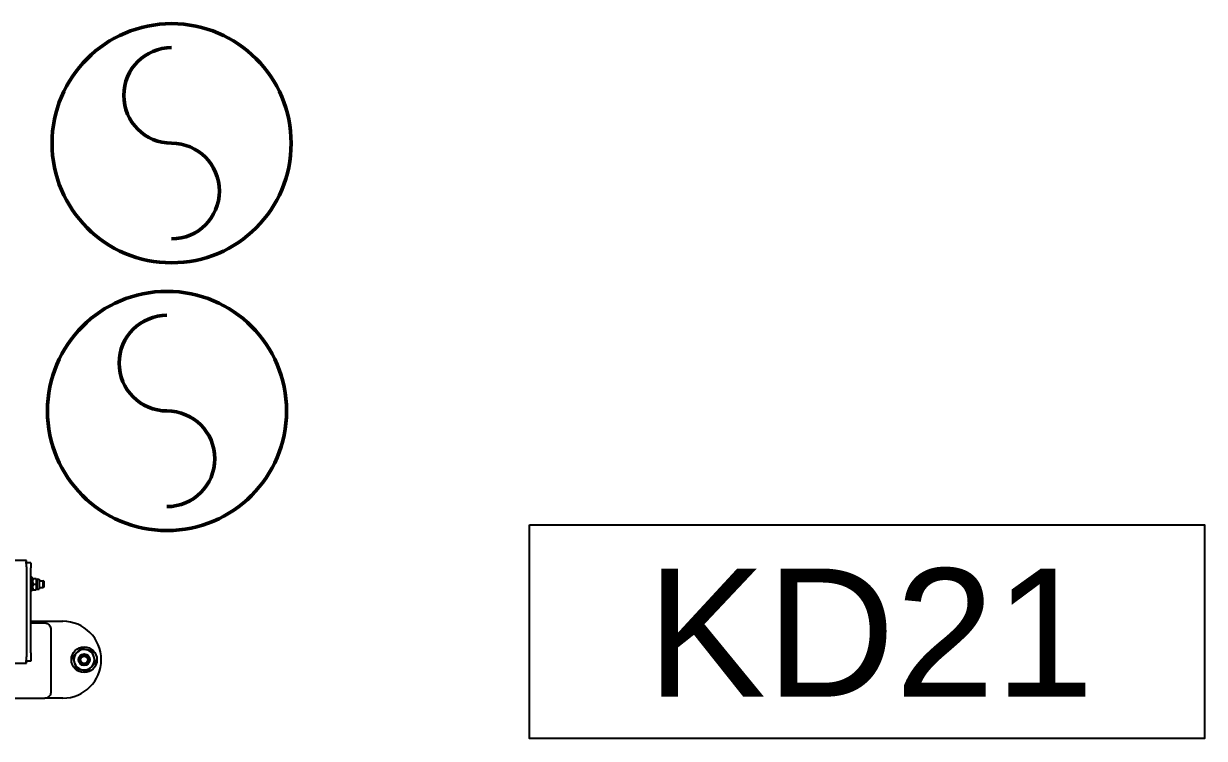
# Model space of a CAD drawing. Extents: x -3873 to 164127, y 7129 to 96529.
# Drawn here: x 55110 to 56493, y 46683 to 47520 of the extents above; entities that cross this region are included whole.
import ezdxf
from ezdxf.enums import TextEntityAlignment as Align

# ---------------------------------------------------------------- set-up
doc = ezdxf.new("R2010")
doc.units = 0
for name, color, linetype in [('CONSUMPTION', 1, 'CONTINUOUS'), ('KROMEKA', 1, 'CONTINUOUS'), ('MC_1_2_025', 2, 'CONTINUOUS')]:
    doc.layers.add(name, color=color, linetype=linetype)
doc.layers.add('LAYOUT Kromeka', color=1, linetype='CONTINUOUS', lineweight=5)
doc.layers.add('Sketch Geometry (ISO)', color=7, linetype='CONTINUOUS', lineweight=25)
doc.layers.get('CONSUMPTION').off()
doc.styles.add('015_100', font='arial.ttf', dxfattribs={"height": 150})

# ---------------------------------------------------------------- blocks, each defined once
blk = doc.blocks.new('Motor')
at = {"layer": 'Sketch Geometry (ISO)', "color": 1, "lineweight": 50, "true_color": 0xff0000}
blk.add_circle((0, 0), 2, dxfattribs=at)
for centre, start, end in [((0.8, 0), 0, 180), ((-0.8, 0), 180, 0)]:
    blk.add_arc(centre, 0.8, start, end, dxfattribs=at)
blk = doc.blocks.new('KD21-ara_yolma-64')
at = {"layer": 'KROMEKA', "color": 0}
for p, q in [((142, 1490), (142, -760)), ((262, -760), (262, 1490)), ((101, -597.9), (101, -781.4)), ((142, -760), (143.2, -760)), ((145.3, -760), (143.2, -760)), ((144.5, -765), (144.5, -760)), ((145.3, -760), (149.4, -760)), ((254.6, -760), (149.4, -760)), ((254.6, -760), (258.7, -760)), ((258.7, -760), (260.8, -760)), ((259.5, -765), (259.5, -760)), ((260.8, -760), (262, -760)), ((154, -765), (144.5, -765)), ((154, -765), (253.5, -765)), ((189, -765), (189, -781.4)), ((191, -765), (191, -802.4)), ((226.5, -766.6), (226.5, -765)), ((226.5, -766.6), (242.5, -766.6)), ((228.7, -766.6), (228, -767)), ((228, -767.6), (228, -767)), ((228, -767.6), (228, -771.1)), ((228.7, -772.1), (228, -771.7)), ((240.3, -772.1), (228.7, -772.1)), ((228.7, -772.1), (228.7, -774.6)), ((234.5, -767.6), (234.5, -771.1)), ((240.3, -766.6), (241, -767)), ((240.3, -772.1), (241, -771.7)), ((240.3, -772.1), (240.3, -774.6)), ((241, -767), (241, -767.6)), ((241, -767.6), (241, -771.1)), ((242.5, -766.6), (242.5, -765)), ((259.5, -765), (253.5, -765)), ((101, -802.4), (101, -781.4)), ((240.3, -774.6), (228.7, -774.6)), ((230.5, -774.6), (230.5, -779.5)), ((230.5, -779.5), (238.5, -779.5)), ((231, -780), (230.5, -779.5)), ((238, -780), (231, -780)), ((238, -780), (238.5, -779.5)), ((238.5, -774.6), (238.5, -779.5)), ((182.6, -788.2), (107.4, -788.2))]:
    blk.add_line(p, q, dxfattribs=at)
for radius in [15, 6.77, 6, 4.25]:
    blk.add_circle((146, -827.4), radius, dxfattribs=at)
for centre, radius, start, end in [((146, -802.4), 45, 180, 0), ((146, -827.4), 12, 47.23, 107.23), ((146, -827.4), 12, 167.23, 227.23), ((146, -827.4), 12, 107.23, 167.23), ((146, -827.4), 12, 347.23, 47.23), ((146, -827.4), 12, 227.23, 287.23), ((146, -827.4), 12, 287.23, 347.23)]:
    blk.add_arc(centre, radius, start, end, dxfattribs=at)
for points, knots in [([(145.3, -760), (145.3, -759.9), (145.3, -759.9), (145.3, -759.7), (145.3, -759.7), (145.2, -759.6), (145.2, -759.5), (145, -759.4), (144.9, -759.3), (144.7, -759.1), (144.6, -759.1), (144.4, -759), (144.3, -759), (144, -759), (143.9, -759), (143.7, -759.1), (143.6, -759.2), (143.4, -759.4), (143.3, -759.5), (143.3, -759.6), (143.3, -759.7), (143.2, -759.9), (143.2, -759.9), (143.2, -760)], [0, 0, 0, 0, 0.0158145, 0.0158145, 0.0263941, 0.0263941, 0.0394621, 0.0394621, 0.0602581, 0.0602581, 0.084575, 0.084575, 0.1060741, 0.1060741, 0.1288015, 0.1288015, 0.161467, 0.161467, 0.1807716, 0.1807716, 0.1920704, 0.1920704, 0.2095497, 0.2095497, 0.2095497, 0.2095497]), ([(260.8, -760), (260.8, -759.9), (260.8, -759.9), (260.7, -759.7), (260.7, -759.7), (260.7, -759.6), (260.7, -759.5), (260.6, -759.4), (260.5, -759.3), (260.3, -759.1), (260.2, -759.1), (260, -759), (259.9, -759), (259.7, -759), (259.6, -759), (259.3, -759.1), (259.1, -759.2), (258.9, -759.4), (258.9, -759.5), (258.8, -759.6), (258.7, -759.7), (258.7, -759.9), (258.7, -759.9), (258.7, -760)], [0, 0, 0, 0, 0.0158145, 0.0158145, 0.0263941, 0.0263941, 0.0394621, 0.0394621, 0.0602581, 0.0602581, 0.084575, 0.084575, 0.1060741, 0.1060741, 0.1288015, 0.1288015, 0.161467, 0.161467, 0.1807716, 0.1807716, 0.1920704, 0.1920704, 0.2095497, 0.2095497, 0.2095497, 0.2095497]), ([(107.4, -788.2), (106, -788.2), (104.8, -787.7), (103.4, -786.7), (103.1, -786.4), (101.7, -784.8), (101, -783.1), (101, -781.4)], [0, 0, 0, 0, 0.375, 0.375, 0.5, 0.5, 1, 1, 1, 1]), ([(189, -781.4), (189, -783.3), (188.1, -785.2), (186.7, -786.4), (185.5, -787.4), (184.1, -788.1), (182.6, -788.2)], [0, 0, 0, 0, 0.880352, 0.880352, 0.880352, 1.570796, 1.570796, 1.570796, 1.570796])]:
    blk.add_open_spline(points, degree=3, knots=knots, dxfattribs=at)
for points, weights in [([(234.5, -767.6), (231.3, -766.5), (228, -767.6)], [1, 1.15470053838, 1]), ([(228, -771.1), (231.3, -772.2), (234.5, -771.1)], [1, 1.15470053838, 1]), ([(241, -767.6), (237.8, -766.5), (234.5, -767.6)], [1, 1.15470053838, 1]), ([(234.5, -771.1), (237.8, -772.2), (241, -771.1)], [1, 1.15470053838, 1]), ([(149.1, -813.9), (145.5, -815), (142.4, -815.9)], [1, 1.0379548495, 1]), ([(154.1, -818.6), (151.8, -816.4), (149.1, -813.9)], [1, 1.0379548495, 1]), ([(134.3, -824.8), (133.6, -827.9), (132.8, -831.5)], [1, 1.0379548495, 1]), ([(135.8, -818), (135, -821.6), (134.3, -824.8)], [1, 1.0379548495, 1]), ([(142.4, -815.9), (139.4, -816.9), (135.8, -818)], [1, 1.0379548495, 1]), ([(159.2, -823.3), (156.5, -820.8), (154.1, -818.6)], [1, 1.0379548495, 1]), ([(157.7, -830.1), (158.4, -826.9), (159.2, -823.3)], [1, 1.0379548495, 1]), ([(132.8, -831.5), (135.5, -834), (137.9, -836.2)], [1, 1.0379548495, 1]), ([(137.9, -836.2), (140.2, -838.4), (142.9, -840.9)], [1, 1.0379548495, 1]), ([(142.9, -840.9), (146.5, -839.8), (149.6, -838.9)], [1, 1.0379548495, 1]), ([(149.6, -838.9), (152.6, -837.9), (156.2, -836.8)], [1, 1.0379548495, 1]), ([(156.2, -836.8), (157, -833.2), (157.7, -830.1)], [1, 1.0379548495, 1])]:
    blk.add_rational_spline(points, weights, degree=2, dxfattribs=at)
at = {"layer": 'CONSUMPTION', "xscale": 70, "yscale": 70, "zscale": 70}
for p in [(437.3, -924.4), (750.7, -929.8)]:
    blk.add_blockref('Motor', p, dxfattribs=at)
blk = doc.blocks.new('_KROMEKA_POSNR')
at = {"layer": 'KROMEKA', "linetype": 'Continuous'}
blk.add_lwpolyline([(-3.992, -1.25), (3.912, -1.25), (3.912, 1.25), (-3.992, 1.25)], close=True, dxfattribs=at)
at = {"layer": 'KROMEKA', "linetype": 'Continuous', "style": '015_100'}
blk.add_attdef('POSNR', text='', height=1.5, dxfattribs=at).set_placement((0, 0), align=Align.MIDDLE)

msp = doc.modelspace()

# ---------------------------------------------------------------- block references
at = {"layer": 'LAYOUT Kromeka', "ltscale": 20, "rotation": 89.99999999999999}
msp.add_blockref('KD21-ara_yolma-64', (54353.5, 46629.4), dxfattribs=at)
at = {"layer": 'MC_1_2_025', "color": 6, "ltscale": 20}
ref = msp.add_blockref('_KROMEKA_POSNR', (56101.5, 46808.3), dxfattribs=dict(at, xscale=-100, yscale=100, zscale=100, rotation=180))
ref.add_attrib('POSNR', 'KD21', dxfattribs={"layer": 'KROMEKA', "linetype": 'Continuous', "height": 150, "style": '015_100'}).set_placement((56101.5, 46808.3), align=Align.MIDDLE)

doc.saveas('drawing.dxf')
